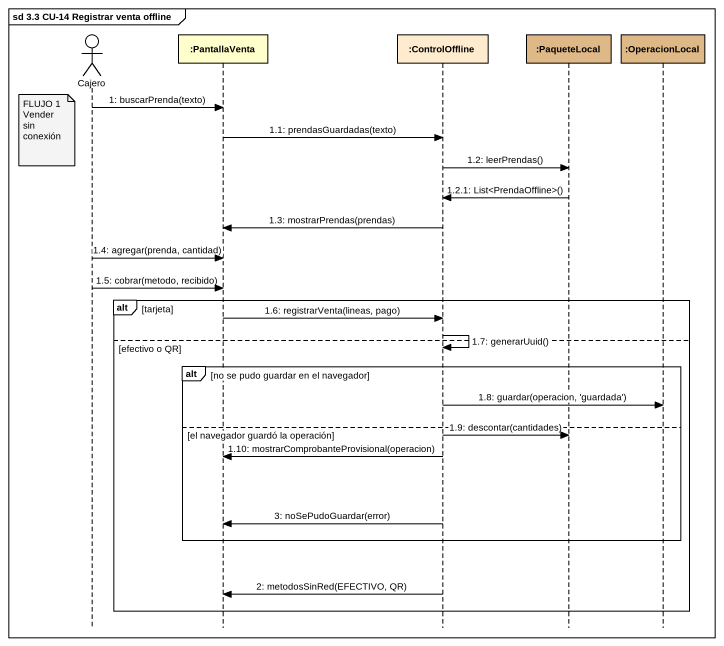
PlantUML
@startuml
mainframe sd 3.3 CU-14 Registrar venta offline
hide footbox
actor Cajero
participant ":PantallaVenta" as PantallaVenta
participant ":ControlOffline" as ControlOffline #FFEBCD
participant ":PaqueteLocal" as PaqueteLocal #DEB887
participant ":OperacionLocal" as OperacionLocal #DEB887

Cajero -> PantallaVenta : 1: buscarPrenda(texto)
note left of Cajero
  FLUJO 1
  Vender sin conexión
end note
PantallaVenta -> ControlOffline : 1.1: prendasGuardadas(texto)
ControlOffline -> PaqueteLocal : 1.2: leerPrendas()
PaqueteLocal -> ControlOffline : 1.2.1: List<PrendaOffline>()
ControlOffline -> PantallaVenta : 1.3: mostrarPrendas(prendas)
Cajero -> PantallaVenta : 1.4: agregar(prenda, cantidad)
Cajero -> PantallaVenta : 1.5: cobrar(metodo, recibido)
alt tarjeta
  PantallaVenta -> ControlOffline : 1.6: registrarVenta(lineas, pago)
  ControlOffline -> ControlOffline : 1.7: generarUuid()
else efectivo o QR
  alt no se pudo guardar en el navegador
    ControlOffline -> OperacionLocal : 1.8: guardar(operacion, 'guardada')
  else el navegador guardó la operación
    ControlOffline -> PaqueteLocal : 1.9: descontar(cantidades)
    ControlOffline -> PantallaVenta : 1.10: mostrarComprobanteProvisional(operacion)
    ControlOffline -> PantallaVenta : 3: noSePudoGuardar(error)
  end
  ControlOffline -> PantallaVenta : 2: metodosSinRed(EFECTIVO, QR)
end
@enduml
